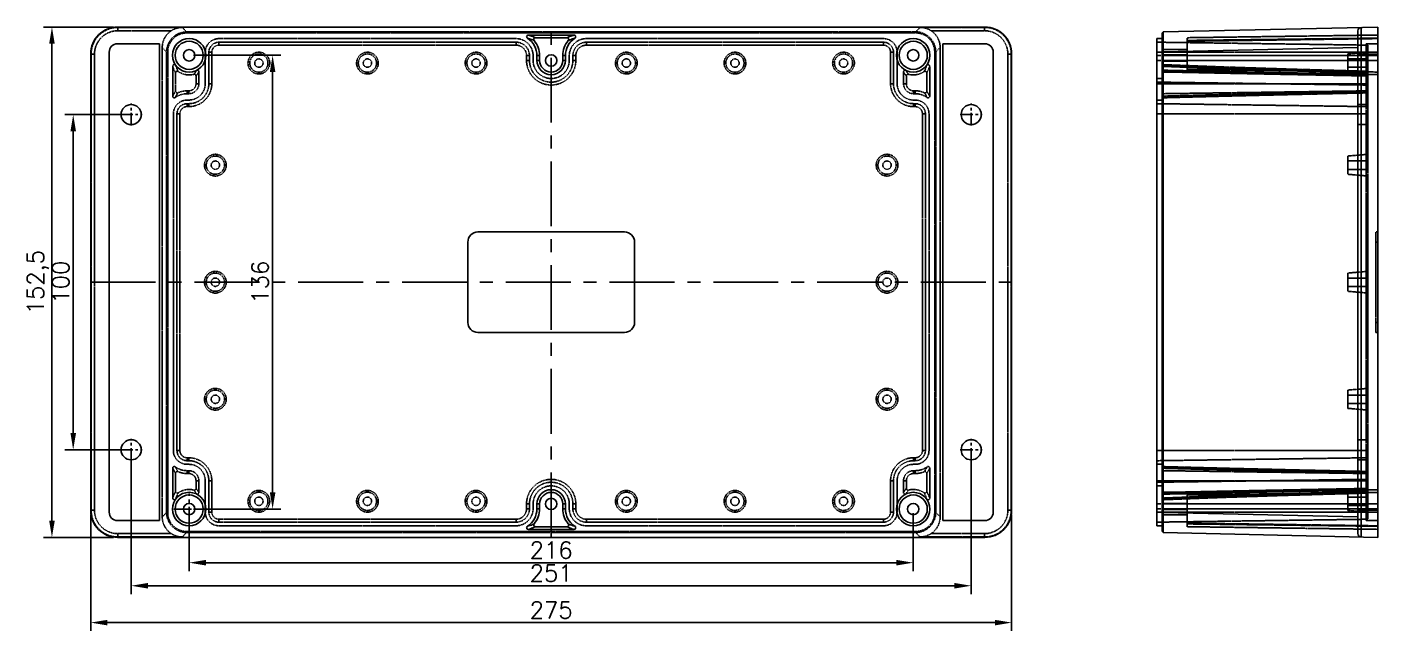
# Model space of a CAD drawing. Header units: millimetres. Extents: x 3202 to 5058, y 576 to 1424.
# Drawn here: x 3202.3 to 3605.8, y 575.5 to 756 of the extents above; entities that cross this region are included whole.
import ezdxf

# ---------------------------------------------------------------- set-up
doc = ezdxf.new("R2010")
doc.units = ezdxf.units.MM
doc.linetypes.add('CENTER', pattern=[50.8, 31.75, -6.35, 6.35, -6.35])
doc.linetypes.add('HIDDEN', pattern=[0.2, 0.1, -0.1])
doc.layers.add('DEFAULT_2', color=8, linetype='HIDDEN')
doc.styles.get("Standard").update_dxf_attribs({"font": 'txt', "bigfont": 'gbcbig.shx'})
doc.dimstyles.new('ISO-25', dxfattribs={"dimtxt": 2.5, "dimasz": 2.5, "dimexe": 1.25, "dimexo": 0.625, "dimtad": 1, "dimtxsty": 'Standard', "dimcen": 2.5, "dimadec": 0, "dimazin": 0, "dimtfac": 1, "dimtmove": 0, "dimatfit": 3, "dimfxl": 1, "dimarcsym": 0})

# ---------------------------------------------------------------- blocks, each defined once
blk = doc.blocks.new('*D27')
at = {"color": 0, "lineweight": -2, "transparency": 16777216}
for p, q in [((3221.33, 610.23), (3221.33, 575.51)), ((3496.33, 610.23), (3496.33, 575.51)), ((3491.33, 578.01), (3226.33, 578.01))]:
    blk.add_line(p, q, dxfattribs=at)
at = {"color": 0, "transparency": 16777216}
for points in [[(3226.33, 578.84), (3226.33, 577.17), (3221.33, 578.01)], [(3491.33, 578.84), (3491.33, 577.17), (3496.33, 578.01)]]:
    blk.add_solid(points, dxfattribs=at)
at = {"layer": 'Defpoints', "color": 0, "transparency": 16777216}
for p in [(3221.33, 611.48), (3496.33, 611.48), (3221.33, 578.01)]:
    blk.add_point(p, dxfattribs=at)
at = {"color": 0, "transparency": 16777216, "insert": (3358.83, 581.76), "char_height": 5, "attachment_point": 5}
blk.add_mtext('275', dxfattribs=at)
blk = doc.blocks.new('*D28')
at = {"color": 0, "lineweight": -2, "transparency": 16777216}
for p, q in [((3228.08, 755.98), (3207.24, 755.98)), ((3209.74, 750.98), (3209.74, 608.48)), ((3228.08, 603.48), (3207.24, 603.48))]:
    blk.add_line(p, q, dxfattribs=at)
at = {"color": 0, "transparency": 16777216}
for points in [[(3208.91, 750.98), (3210.58, 750.98), (3209.74, 755.98)], [(3208.91, 608.48), (3210.58, 608.48), (3209.74, 603.48)]]:
    blk.add_solid(points, dxfattribs=at)
at = {"layer": 'Defpoints', "color": 0, "transparency": 16777216}
for p in [(3229.33, 755.98), (3209.74, 603.48), (3229.33, 603.48)]:
    blk.add_point(p, dxfattribs=at)
at = {"color": 0, "transparency": 16777216, "insert": (3205.58, 679.73), "char_height": 5, "attachment_point": 5, "rotation": 90}
blk.add_mtext('152,5', dxfattribs=at)
blk = doc.blocks.new('*D29')
at = {"color": 0, "lineweight": -2, "transparency": 16777216}
for p, q in [((3232.15, 729.8), (3213.59, 729.8)), ((3216.09, 724.8), (3216.09, 634.65)), ((3232.15, 629.65), (3213.59, 629.65))]:
    blk.add_line(p, q, dxfattribs=at)
at = {"color": 0, "transparency": 16777216}
for points in [[(3215.26, 724.8), (3216.93, 724.8), (3216.09, 729.8)], [(3215.26, 634.65), (3216.93, 634.65), (3216.09, 629.65)]]:
    blk.add_solid(points, dxfattribs=at)
at = {"layer": 'Defpoints', "color": 0, "transparency": 16777216}
for p in [(3233.4, 729.8), (3216.09, 629.65), (3233.4, 629.65)]:
    blk.add_point(p, dxfattribs=at)
at = {"color": 0, "transparency": 16777216, "insert": (3212.34, 679.73), "char_height": 5, "attachment_point": 5, "rotation": 90}
blk.add_mtext('100', dxfattribs=at)
blk = doc.blocks.new('*D30')
at = {"color": 0, "lineweight": -2, "transparency": 16777216}
for p, q in [((3233.4, 628.4), (3233.4, 586.53)), ((3484.27, 628.4), (3484.27, 586.53)), ((3238.4, 589.03), (3479.27, 589.03))]:
    blk.add_line(p, q, dxfattribs=at)
at = {"color": 0, "transparency": 16777216}
for points in [[(3238.4, 589.86), (3238.4, 588.19), (3233.4, 589.03)], [(3479.27, 589.86), (3479.27, 588.19), (3484.27, 589.03)]]:
    blk.add_solid(points, dxfattribs=at)
at = {"layer": 'Defpoints', "color": 0, "transparency": 16777216}
for p in [(3233.4, 629.65), (3484.27, 629.65), (3484.27, 589.03)]:
    blk.add_point(p, dxfattribs=at)
at = {"color": 0, "transparency": 16777216, "insert": (3358.83, 592.78), "char_height": 5, "attachment_point": 5}
blk.add_mtext('251', dxfattribs=at)
blk = doc.blocks.new('*D31')
at = {"color": 0, "lineweight": -2, "transparency": 16777216}
for p, q in [((3250.72, 610.69), (3250.72, 593.42)), ((3466.95, 610.69), (3466.95, 593.42)), ((3255.72, 595.92), (3461.95, 595.92))]:
    blk.add_line(p, q, dxfattribs=at)
at = {"color": 0, "transparency": 16777216}
for points in [[(3255.72, 596.75), (3255.72, 595.08), (3250.72, 595.92)], [(3461.95, 596.75), (3461.95, 595.08), (3466.95, 595.92)]]:
    blk.add_solid(points, dxfattribs=at)
at = {"layer": 'Defpoints', "color": 0, "transparency": 16777216}
for p in [(3250.72, 611.94), (3466.95, 611.94), (3466.95, 595.92)]:
    blk.add_point(p, dxfattribs=at)
at = {"color": 0, "transparency": 16777216, "insert": (3358.83, 599.67), "char_height": 5, "attachment_point": 5}
blk.add_mtext('216', dxfattribs=at)
blk = doc.blocks.new('*D32')
at = {"color": 0, "lineweight": -2, "transparency": 16777216}
for p, q in [((3251.97, 747.52), (3278.14, 747.52)), ((3275.64, 742.52), (3275.64, 616.94)), ((3251.97, 611.94), (3278.14, 611.94))]:
    blk.add_line(p, q, dxfattribs=at)
at = {"color": 0, "transparency": 16777216}
for points in [[(3274.81, 742.52), (3276.48, 742.52), (3275.64, 747.52)], [(3274.81, 616.94), (3276.48, 616.94), (3275.64, 611.94)]]:
    blk.add_solid(points, dxfattribs=at)
at = {"layer": 'Defpoints', "color": 0, "transparency": 16777216}
for p in [(3250.72, 747.52), (3250.72, 611.94), (3275.64, 611.94)]:
    blk.add_point(p, dxfattribs=at)
at = {"color": 0, "transparency": 16777216, "insert": (3271.89, 679.73), "char_height": 5, "attachment_point": 5, "rotation": 90}
blk.add_mtext('136', dxfattribs=at)

msp = doc.modelspace()

# ---------------------------------------------------------------- linework, layer by layer
at = {"color": 7, "linetype": 'Continuous'}
for p, q in [((3229.333, 755.979), (3488.337, 755.979)), ((3605.752, 755.979), (3541.552, 754.522)), ((3541.552, 604.936), (3541.552, 754.522)), ((3599.753, 754.865), (3599.753, 604.593)), ((3605.752, 755.979), (3605.752, 603.479)), ((3241.835, 750.979), (3229.335, 750.979)), ((3241.835, 750.979), (3241.835, 608.479)), ((3352.007, 753.579), (3365.663, 753.579)), ((3354.101, 752.783), (3363.569, 752.783)), ((3488.335, 750.979), (3475.835, 750.979)), ((3475.835, 608.479), (3475.835, 750.979)), ((3539.753, 752.515), (3539.753, 606.943)), ((3539.753, 752.515), (3541.253, 752.515)), ((3541.253, 754.215), (3541.253, 605.243)), ((3541.552, 754.215), (3541.253, 754.215)), ((3221.335, 747.981), (3221.335, 611.477)), ((3226.835, 748.479), (3226.835, 610.979)), ((3354.585, 745.984), (3354.585, 747.415)), ((3355.381, 747.415), (3354.585, 747.415)), ((3355.381, 745.984), (3355.381, 747.415)), ((3362.289, 747.415), (3362.289, 745.984)), ((3363.085, 747.415), (3362.289, 747.415)), ((3363.085, 747.415), (3363.085, 745.984)), ((3490.835, 610.979), (3490.835, 748.479)), ((3496.335, 611.477), (3496.335, 747.981)), ((3541.253, 748.415), (3539.753, 748.415)), ((3541.552, 748.517), (3541.253, 748.517)), ((3541.552, 748.524), (3599.753, 749.844)), ((3600.73, 747.867), (3599.753, 747.867)), ((3600.73, 747.867), (3605.752, 747.981)), ((3600.73, 747.867), (3600.73, 611.591)), ((3354.585, 745.984), (3355.381, 745.984)), ((3362.289, 745.984), (3363.085, 745.984)), ((3539.753, 739.048), (3541.253, 739.048)), ((3539.753, 734.148), (3541.253, 734.148)), ((3541.253, 730.048), (3539.753, 730.048)), ((3336.935, 694.729), (3380.735, 694.729)), ((3333.935, 667.729), (3333.935, 691.729)), ((3383.735, 691.729), (3383.735, 667.729)), ((3380.735, 664.729), (3336.935, 664.729)), ((3539.753, 629.41), (3541.253, 629.41)), ((3541.253, 625.31), (3539.753, 625.31)), ((3541.253, 620.41), (3539.753, 620.41)), ((3355.381, 613.474), (3354.585, 613.474)), ((3354.585, 612.043), (3354.585, 613.474)), ((3355.381, 612.043), (3355.381, 613.474)), ((3363.085, 613.474), (3362.289, 613.474)), ((3362.289, 613.474), (3362.289, 612.043)), ((3363.085, 613.474), (3363.085, 612.043)), ((3354.585, 612.043), (3355.381, 612.043)), ((3362.289, 612.043), (3363.085, 612.043)), ((3539.753, 611.043), (3541.253, 611.043)), ((3541.253, 610.941), (3541.552, 610.941)), ((3599.753, 609.614), (3541.552, 610.934)), ((3599.753, 611.591), (3600.73, 611.591)), ((3605.752, 611.477), (3600.73, 611.591)), ((3229.335, 608.479), (3241.835, 608.479)), ((3365.663, 605.879), (3352.007, 605.879)), ((3363.569, 606.675), (3354.101, 606.675)), ((3475.835, 608.479), (3488.335, 608.479)), ((3541.253, 606.943), (3539.753, 606.943)), ((3541.552, 605.243), (3541.253, 605.243)), ((3488.337, 603.479), (3229.333, 603.479)), ((3541.552, 604.936), (3605.752, 603.479))]:
    msp.add_line(p, q, dxfattribs=at)
at = {"color": 1, "linetype": 'CENTER', "ltscale": 0.12}
for p, q in [((3233.399, 726.504), (3233.399, 733.104)), ((3484.271, 726.504), (3484.271, 733.104)), ((3230.099, 729.804), (3236.699, 729.804)), ((3480.971, 729.804), (3487.571, 729.804)), ((3230.099, 629.653), (3236.699, 629.653)), ((3233.399, 626.353), (3233.399, 632.953)), ((3480.971, 629.653), (3487.571, 629.653)), ((3484.271, 626.353), (3484.271, 632.953))]:
    msp.add_line(p, q, dxfattribs=at)
at = {"color": 1, "linetype": 'CENTER', "ltscale": 0.168163}
for p, q in [((3250.717, 607.316), (3250.717, 616.565)), ((3246.093, 611.94), (3255.342, 611.94))]:
    msp.add_line(p, q, dxfattribs=at)
at = {"color": 7, "linetype": 'Continuous'}
for centre, radius in [((3250.717, 747.518), 5), ((3250.717, 747.518), 4.204), ((3466.953, 747.518), 5), ((3466.953, 747.518), 4.204), ((3250.717, 747.518), 1.7), ((3358.835, 745.984), 1.7), ((3466.953, 747.518), 1.7), ((3233.399, 729.804), 3), ((3484.271, 729.804), 3), ((3233.399, 629.653), 3), ((3484.271, 629.653), 3), ((3250.717, 611.94), 5), ((3250.717, 611.94), 4.204), ((3250.717, 611.94), 1.7), ((3358.835, 613.474), 1.7), ((3466.953, 611.94), 5), ((3466.953, 611.94), 4.204), ((3466.953, 611.94), 1.7)]:
    msp.add_circle(centre, radius, dxfattribs=at)
for centre, radius, start, end in [((3229.332, 747.982), 7.997, 89.994, 180.006), ((3488.338, 747.982), 7.997, 359.994, 90.006), ((3600.753, 754.865), 1, 91.30093, 179.99961), ((3229.335, 748.479), 2.5, 90, 180), ((3348.335, 747.415), 6.25, 0, 57.04222), ((3348.335, 747.415), 7.046, 0, 40.17283), ((3369.335, 747.415), 7.046, 139.82717, 180), ((3369.335, 747.415), 6.25, 122.95779, 180), ((3488.335, 748.479), 2.5, 0, 90), ((3358.835, 745.984), 4.25, 180, 0), ((3358.835, 745.984), 3.454, 180, 0), ((3336.935, 691.729), 3, 90, 180), ((3380.735, 691.729), 3, 0, 90), ((3336.935, 667.729), 3, 180, 270), ((3380.735, 667.729), 3, 270, 0), ((3358.835, 613.474), 4.25, 0, 180), ((3358.835, 613.474), 3.454, 0, 180), ((3229.332, 611.476), 7.997, 179.99395, 270.00605), ((3229.335, 610.979), 2.5, 180, 270), ((3348.335, 612.043), 6.25, 302.95779, 0), ((3348.335, 612.043), 7.046, 319.82717, 0), ((3369.335, 612.043), 7.046, 180, 220.17283), ((3369.335, 612.043), 6.25, 180, 237.04222), ((3488.335, 610.979), 2.5, 270, 0), ((3488.338, 611.476), 7.997, 269.99395, 0.00605), ((3600.753, 604.593), 1, 180.0001, 268.6992)]:
    msp.add_arc(centre, radius, start, end, dxfattribs=at)
for points, knots in [([(3600.73, 755.865), (3600.727, 755.865), (3600.732, 755.844), (3600.725, 755.823), (3600.728, 755.771), (3600.724, 755.671), (3600.724, 755.495), (3600.722, 755.232), (3600.722, 754.898), (3600.721, 754.496), (3600.721, 754.029), (3600.72, 753.294), (3600.721, 752.253), (3600.723, 750.888), (3600.726, 749.407), (3600.728, 748.387), (3600.73, 747.867)], [0, 0, 0, 0, 0.0012218, 0.0048458, 0.0108606, 0.0192514, 0.0430976, 0.0761702, 0.1181188, 0.1685711, 0.2270319, 0.2929284, 0.4444759, 0.6173183, 0.8049884, 1, 1, 1, 1]), ([(3352.007, 753.579), (3351.902, 753.579), (3351.685, 753.508), (3351.494, 753.231), (3351.504, 752.894), (3351.647, 752.716), (3351.735, 752.659)], [0, 0, 0, 0, 0.2501191, 0.5000005, 0.749881, 1, 1, 1, 1]), ([(3351.735, 752.66), (3351.931, 752.607), (3352.603, 752.407), (3353.261, 752.159), (3353.719, 751.961)], [0, 0, 0, 0, 0.2890711, 1, 1, 1, 1]), ([(3352.007, 753.579), (3352.215, 753.517), (3352.927, 753.289), (3353.62, 753.006), (3354.101, 752.783)], [0, 0, 0, 0, 0.2905627, 1, 1, 1, 1]), ([(3353.719, 751.961), (3353.658, 752.032), (3353.577, 752.214), (3353.623, 752.505), (3353.816, 752.728), (3354.007, 752.782), (3354.101, 752.783)], [0, 0, 0, 0, 0.2500871, 0.4999644, 0.7499381, 1, 1, 1, 1]), ([(3365.663, 753.579), (3365.456, 753.516), (3364.745, 753.288), (3364.05, 753.008), (3363.569, 752.783)], [0, 0, 0, 0, 0.2893281, 1, 1, 1, 1]), ([(3363.569, 752.783), (3363.663, 752.782), (3363.854, 752.728), (3364.047, 752.505), (3364.093, 752.214), (3364.012, 752.032), (3363.951, 751.961)], [0, 0, 0, 0, 0.2500629, 0.500037, 0.7499139, 1, 1, 1, 1]), ([(3363.951, 751.961), (3364.092, 752.022), (3364.74, 752.291), (3365.407, 752.516), (3365.935, 752.66)], [0, 0, 0, 0, 0.2190693, 1, 1, 1, 1]), ([(3365.935, 752.659), (3366.023, 752.716), (3366.166, 752.894), (3366.176, 753.231), (3365.984, 753.508), (3365.768, 753.579), (3365.663, 753.579)], [0, 0, 0, 0, 0.2501207, 0.5000017, 0.7498826, 1, 1, 1, 1]), ([(3600.73, 611.591), (3600.728, 611.071), (3600.726, 610.051), (3600.723, 608.57), (3600.721, 607.205), (3600.72, 606.164), (3600.721, 605.428), (3600.721, 604.962), (3600.722, 604.56), (3600.722, 604.225), (3600.724, 603.963), (3600.724, 603.787), (3600.728, 603.687), (3600.725, 603.635), (3600.732, 603.613), (3600.727, 603.593), (3600.73, 603.593)], [0, 0, 0, 0, 0.1950116, 0.3826817, 0.5555242, 0.7070718, 0.7729682, 0.8314291, 0.8818813, 0.92383, 0.9569025, 0.9807487, 0.9891394, 0.9951543, 0.9987782, 1, 1, 1, 1]), ([(3351.735, 606.798), (3351.647, 606.741), (3351.504, 606.564), (3351.494, 606.227), (3351.685, 605.95), (3351.902, 605.879), (3352.007, 605.879)], [0, 0, 0, 0, 0.2501207, 0.5000017, 0.7498826, 1, 1, 1, 1]), ([(3353.719, 607.497), (3353.578, 607.436), (3352.93, 607.167), (3352.263, 606.942), (3351.735, 606.798)], [0, 0, 0, 0, 0.2190693, 1, 1, 1, 1]), ([(3352.007, 605.879), (3352.214, 605.942), (3352.925, 606.17), (3353.62, 606.45), (3354.101, 606.675)], [0, 0, 0, 0, 0.2893281, 1, 1, 1, 1]), ([(3354.101, 606.675), (3354.007, 606.676), (3353.816, 606.73), (3353.623, 606.953), (3353.577, 607.244), (3353.658, 607.426), (3353.719, 607.497)], [0, 0, 0, 0, 0.2500629, 0.500037, 0.7499139, 1, 1, 1, 1]), ([(3363.951, 607.497), (3364.012, 607.426), (3364.093, 607.244), (3364.047, 606.953), (3363.854, 606.73), (3363.663, 606.676), (3363.569, 606.675)], [0, 0, 0, 0, 0.2500871, 0.4999644, 0.7499381, 1, 1, 1, 1]), ([(3365.663, 605.879), (3365.455, 605.941), (3364.743, 606.169), (3364.05, 606.452), (3363.569, 606.675)], [0, 0, 0, 0, 0.2905627, 1, 1, 1, 1]), ([(3365.935, 606.798), (3365.739, 606.851), (3365.067, 607.05), (3364.409, 607.299), (3363.951, 607.497)], [0, 0, 0, 0, 0.2890711, 1, 1, 1, 1]), ([(3365.663, 605.879), (3365.768, 605.879), (3365.984, 605.95), (3366.176, 606.227), (3366.166, 606.564), (3366.023, 606.741), (3365.935, 606.798)], [0, 0, 0, 0, 0.2501191, 0.5000005, 0.749881, 1, 1, 1, 1])]:
    msp.add_open_spline(points, degree=3, knots=knots, dxfattribs=at)
at = {"layer": 'DEFAULT_2', "color": 8, "linetype": 'HIDDEN'}
for p, q in [((3229.333, 755.979), (3229.447, 755.865)), ((3229.447, 754.865), (3229.447, 755.865)), ((3248.647, 755.865), (3229.447, 755.865)), ((3229.447, 754.865), (3245.387, 754.865)), ((3248.647, 755.865), (3249.99, 754.522)), ((3249.99, 754.522), (3467.68, 754.522)), ((3467.68, 754.522), (3469.022, 755.865)), ((3488.223, 755.865), (3469.022, 755.865)), ((3472.283, 754.865), (3488.223, 754.865)), ((3488.223, 755.865), (3488.337, 755.979)), ((3488.223, 755.865), (3488.223, 754.865)), ((3249.997, 754.215), (3467.673, 754.215)), ((3259.623, 752.515), (3348.335, 752.515)), ((3259.623, 750.556), (3259.623, 751.436)), ((3348.335, 751.436), (3259.623, 751.436)), ((3348.335, 750.556), (3259.623, 750.556)), ((3348.335, 751.436), (3348.335, 750.556)), ((3369.335, 752.515), (3458.047, 752.515)), ((3369.335, 750.556), (3369.335, 751.436)), ((3458.047, 751.436), (3369.335, 751.436)), ((3458.047, 750.556), (3369.335, 750.556)), ((3458.047, 751.436), (3458.047, 750.556)), ((3602.753, 750.556), (3539.753, 751.436)), ((3605.752, 753.579), (3548.752, 752.783)), ((3548.752, 742.53), (3548.752, 752.783)), ((3548.752, 751.722), (3605.752, 752.518)), ((3599.753, 752.587), (3605.752, 752.66)), ((3602.253, 608.479), (3602.253, 750.979)), ((3605.752, 750.979), (3602.253, 750.979)), ((3602.753, 750.556), (3602.753, 608.901)), ((3221.449, 747.867), (3221.335, 747.981)), ((3221.449, 747.867), (3221.449, 611.591)), ((3221.449, 747.867), (3222.449, 747.867)), ((3222.449, 611.591), (3222.449, 747.867)), ((3242.671, 749.844), (3242.671, 609.614)), ((3243.992, 748.524), (3242.671, 749.844)), ((3243.992, 610.934), (3243.992, 748.524)), ((3244.299, 610.941), (3244.299, 748.517)), ((3255.523, 739.048), (3255.523, 748.415)), ((3256.602, 748.415), (3256.602, 739.048)), ((3256.602, 748.415), (3257.482, 748.415)), ((3257.482, 748.415), (3257.482, 739.048)), ((3351.476, 745.984), (3351.476, 747.415)), ((3351.476, 747.415), (3352.356, 747.415)), ((3352.356, 745.984), (3352.356, 747.415)), ((3353.435, 747.415), (3353.435, 745.984)), ((3364.235, 745.984), (3364.235, 747.415)), ((3365.314, 747.415), (3365.314, 745.984)), ((3365.314, 747.415), (3366.194, 747.415)), ((3366.194, 747.415), (3366.194, 745.984)), ((3460.188, 748.415), (3461.068, 748.415)), ((3460.188, 739.048), (3460.188, 748.415)), ((3461.068, 739.048), (3461.068, 748.415)), ((3462.147, 748.415), (3462.147, 739.048)), ((3473.371, 748.517), (3473.371, 610.941)), ((3474.999, 749.844), (3473.678, 748.524)), ((3473.678, 748.524), (3473.678, 610.934)), ((3474.999, 609.614), (3474.999, 749.844)), ((3495.221, 747.867), (3496.221, 747.867)), ((3495.221, 747.867), (3495.221, 611.591)), ((3496.335, 747.981), (3496.221, 747.867)), ((3496.221, 611.591), (3496.221, 747.867)), ((3605.752, 747.415), (3539.753, 747.415)), ((3548.752, 749.218), (3541.253, 749.218)), ((3541.253, 748.415), (3602.753, 748.415)), ((3548.752, 747.684), (3541.253, 747.684)), ((3596.753, 747.922), (3602.753, 748.447)), ((3596.753, 747.921), (3596.753, 742.472)), ((3602.753, 746.447), (3596.753, 746.447)), ((3605.752, 748.479), (3602.253, 748.479)), ((3245.799, 744.243), (3245.799, 735.324)), ((3253.623, 739.048), (3253.623, 742.571)), ((3352.356, 745.984), (3351.476, 745.984)), ((3366.194, 745.984), (3365.314, 745.984)), ((3464.047, 742.571), (3464.047, 739.048)), ((3471.871, 735.323), (3471.871, 744.243)), ((3605.752, 745.984), (3539.753, 745.984)), ((3548.752, 745.818), (3541.253, 745.818)), ((3559.616, 744.042), (3541.253, 744.744)), ((3541.253, 744.541), (3541.552, 744.529)), ((3548.752, 744.284), (3541.253, 744.284)), ((3541.253, 744.243), (3541.552, 744.23)), ((3541.253, 743.021), (3541.552, 743.015)), ((3541.552, 742.564), (3541.253, 742.571)), ((3541.253, 742.518), (3602.753, 741.659)), ((3548.509, 742.413), (3541.552, 742.564)), ((3548.752, 743.314), (3605.752, 742.518)), ((3548.752, 742.53), (3605.752, 741.734)), ((3580.45, 743.371), (3559.288, 744.053)), ((3602.753, 742.748), (3579.288, 743.406)), ((3596.751, 742.409), (3597.678, 742.384)), ((3602.753, 743.947), (3596.753, 743.947)), ((3596.753, 742.471), (3602.753, 741.947)), ((3597.678, 742.384), (3599.752, 742.328)), ((3599.752, 742.739), (3602.753, 742.663)), ((3246.657, 742.249), (3246.657, 736.794)), ((3252.764, 739.048), (3252.764, 741.35)), ((3253.623, 739.048), (3252.764, 739.048)), ((3257.482, 739.048), (3256.602, 739.048)), ((3461.068, 739.048), (3460.188, 739.048)), ((3464.905, 739.048), (3464.047, 739.048)), ((3464.905, 741.35), (3464.905, 739.048)), ((3471.012, 736.794), (3471.012, 742.249)), ((3541.253, 740.584), (3539.753, 740.584)), ((3539.753, 739.505), (3602.753, 738.625)), ((3602.753, 739.048), (3541.253, 739.048)), ((3596.743, 741.941), (3599.752, 741.888)), ((3599.752, 742.328), (3602.753, 742.249)), ((3599.752, 741.888), (3602.753, 741.835)), ((3602.753, 741.35), (3599.752, 741.404)), ((3250.099, 736.048), (3250.099, 736.907)), ((3250.099, 736.907), (3250.623, 736.907)), ((3250.099, 736.048), (3250.623, 736.048)), ((3250.623, 736.907), (3250.623, 736.048)), ((3467.047, 736.907), (3467.571, 736.907)), ((3467.047, 736.048), (3467.047, 736.907)), ((3467.047, 736.048), (3467.571, 736.048)), ((3467.571, 736.907), (3467.571, 736.048)), ((3602.753, 736.907), (3541.253, 736.048)), ((3541.552, 735.331), (3541.253, 735.323)), ((3541.553, 734.924), (3541.253, 734.916)), ((3602.753, 736.793), (3599.752, 736.73)), ((3602.753, 736.335), (3599.752, 736.273)), ((3250.099, 734.148), (3250.623, 734.148)), ((3250.099, 732.19), (3250.099, 733.069)), ((3250.623, 733.069), (3250.099, 733.069)), ((3250.623, 732.19), (3250.099, 732.19)), ((3250.623, 733.069), (3250.623, 732.19)), ((3467.047, 734.148), (3467.571, 734.148)), ((3467.571, 733.069), (3467.047, 733.069)), ((3467.047, 732.19), (3467.047, 733.069)), ((3467.571, 732.19), (3467.047, 732.19)), ((3467.571, 733.069), (3467.571, 732.19)), ((3602.753, 732.19), (3539.753, 733.069)), ((3602.253, 732.804), (3599.753, 732.804)), ((3245.999, 629.41), (3245.999, 730.048)), ((3247.078, 730.048), (3247.078, 629.41)), ((3247.078, 730.048), (3247.957, 730.048)), ((3247.957, 730.048), (3247.957, 629.41)), ((3469.712, 730.048), (3470.592, 730.048)), ((3469.712, 629.41), (3469.712, 730.048)), ((3470.592, 629.41), (3470.592, 730.048)), ((3471.671, 730.048), (3471.671, 629.41)), ((3541.253, 730.048), (3602.753, 730.048)), ((3602.253, 726.804), (3599.753, 726.804)), ((3596.753, 717.422), (3602.753, 717.947)), ((3596.753, 717.421), (3596.753, 711.972)), ((3602.753, 715.947), (3596.753, 715.947)), ((3602.753, 713.447), (3596.753, 713.447)), ((3596.753, 711.971), (3602.753, 711.447)), ((3605.752, 694.729), (3605.153, 694.729)), ((3605.153, 664.729), (3605.153, 694.729)), ((3605.752, 691.729), (3605.153, 691.729)), ((3596.753, 682.454), (3602.753, 682.979)), ((3596.753, 682.453), (3596.753, 677.005)), ((3602.753, 680.979), (3596.753, 680.979)), ((3602.753, 678.479), (3596.753, 678.479)), ((3596.753, 677.004), (3602.753, 676.479)), ((3605.752, 667.729), (3605.153, 667.729)), ((3605.153, 664.729), (3605.752, 664.729)), ((3596.753, 647.486), (3602.753, 648.011)), ((3596.753, 647.485), (3596.753, 642.037)), ((3602.753, 646.011), (3596.753, 646.011)), ((3602.753, 643.511), (3596.753, 643.511)), ((3596.753, 642.036), (3602.753, 641.511)), ((3247.957, 629.41), (3247.078, 629.41)), ((3470.592, 629.41), (3469.712, 629.41)), ((3602.753, 629.41), (3541.253, 629.41)), ((3602.253, 632.653), (3599.753, 632.653)), ((3250.099, 626.389), (3250.099, 627.268)), ((3250.099, 627.268), (3250.623, 627.268)), ((3250.099, 626.389), (3250.623, 626.389)), ((3250.623, 627.268), (3250.623, 626.389)), ((3467.047, 627.268), (3467.571, 627.268)), ((3467.047, 626.389), (3467.047, 627.268)), ((3467.047, 626.389), (3467.571, 626.389)), ((3467.571, 627.268), (3467.571, 626.389)), ((3602.753, 627.268), (3539.753, 626.389)), ((3602.253, 626.653), (3599.753, 626.653)), ((3245.799, 624.135), (3245.799, 615.215)), ((3246.657, 622.664), (3246.657, 617.209)), ((3250.623, 625.31), (3250.099, 625.31)), ((3250.099, 622.551), (3250.099, 623.41)), ((3250.623, 623.41), (3250.099, 623.41)), ((3250.623, 622.551), (3250.099, 622.551)), ((3250.623, 623.41), (3250.623, 622.551)), ((3467.571, 625.31), (3467.047, 625.31)), ((3467.571, 623.41), (3467.047, 623.41)), ((3467.047, 622.551), (3467.047, 623.41)), ((3467.571, 622.551), (3467.047, 622.551)), ((3467.571, 623.41), (3467.571, 622.551)), ((3471.012, 617.209), (3471.012, 622.664)), ((3471.871, 615.215), (3471.871, 624.134)), ((3541.253, 624.542), (3541.553, 624.534)), ((3541.552, 624.126), (3541.253, 624.134)), ((3602.753, 622.551), (3541.253, 623.41)), ((3599.752, 623.185), (3602.753, 623.123)), ((3602.753, 622.665), (3599.752, 622.729)), ((3252.764, 618.108), (3252.764, 620.41)), ((3252.764, 620.41), (3253.623, 620.41)), ((3253.623, 616.887), (3253.623, 620.41)), ((3255.523, 611.043), (3255.523, 620.41)), ((3256.602, 620.41), (3256.602, 611.043)), ((3256.602, 620.41), (3257.482, 620.41)), ((3257.482, 620.41), (3257.482, 611.043)), ((3460.188, 620.41), (3461.068, 620.41)), ((3460.188, 611.043), (3460.188, 620.41)), ((3461.068, 611.043), (3461.068, 620.41)), ((3462.147, 620.41), (3462.147, 611.043)), ((3464.047, 620.41), (3464.905, 620.41)), ((3464.047, 620.41), (3464.047, 616.887)), ((3464.905, 620.41), (3464.905, 618.108)), ((3539.753, 619.953), (3602.753, 620.832)), ((3541.253, 618.874), (3539.753, 618.874)), ((3541.253, 620.41), (3602.753, 620.41)), ((3541.253, 616.94), (3602.753, 617.799)), ((3548.752, 616.928), (3605.752, 617.724)), ((3599.752, 617.57), (3596.743, 617.517)), ((3596.753, 616.986), (3602.753, 617.511)), ((3602.753, 618.107), (3599.752, 618.054)), ((3602.753, 617.623), (3599.752, 617.57)), ((3351.476, 613.474), (3352.356, 613.474)), ((3351.476, 612.043), (3351.476, 613.474)), ((3352.356, 612.043), (3352.356, 613.474)), ((3353.435, 613.474), (3353.435, 612.043)), ((3364.235, 612.043), (3364.235, 613.474)), ((3365.314, 613.474), (3366.194, 613.474)), ((3365.314, 613.474), (3365.314, 612.043)), ((3366.194, 613.474), (3366.194, 612.043)), ((3605.752, 613.474), (3539.753, 613.474)), ((3541.552, 616.893), (3541.253, 616.887)), ((3541.552, 616.443), (3541.253, 616.437)), ((3541.253, 614.714), (3559.616, 615.416)), ((3541.253, 615.215), (3541.552, 615.228)), ((3548.752, 615.174), (3541.253, 615.174)), ((3541.552, 614.929), (3541.253, 614.917)), ((3548.752, 613.64), (3541.253, 613.64)), ((3548.555, 617.046), (3541.552, 616.893)), ((3548.752, 616.144), (3605.752, 616.94)), ((3548.752, 606.675), (3548.752, 616.928)), ((3559.288, 615.405), (3580.45, 616.086)), ((3579.288, 616.052), (3602.753, 616.71)), ((3596.751, 617.049), (3597.678, 617.074)), ((3596.753, 616.985), (3596.753, 611.537)), ((3602.753, 615.511), (3596.753, 615.511)), ((3597.678, 617.074), (3599.752, 617.13)), ((3599.752, 617.13), (3602.753, 617.209)), ((3602.753, 616.795), (3599.752, 616.719)), ((3221.335, 611.477), (3221.449, 611.591)), ((3222.449, 611.591), (3221.449, 611.591)), ((3242.671, 609.614), (3243.992, 610.934)), ((3257.482, 611.043), (3256.602, 611.043)), ((3352.356, 612.043), (3351.476, 612.043)), ((3366.194, 612.043), (3365.314, 612.043)), ((3461.068, 611.043), (3460.188, 611.043)), ((3473.678, 610.934), (3474.999, 609.614)), ((3496.221, 611.591), (3495.221, 611.591)), ((3496.221, 611.591), (3496.335, 611.477)), ((3605.752, 612.043), (3539.753, 612.043)), ((3548.752, 611.774), (3541.253, 611.774)), ((3602.753, 611.043), (3541.253, 611.043)), ((3548.752, 610.24), (3541.253, 610.24)), ((3602.753, 613.011), (3596.753, 613.011)), ((3596.753, 611.536), (3602.753, 611.011)), ((3605.752, 610.979), (3602.253, 610.979)), ((3467.673, 605.243), (3249.997, 605.243)), ((3259.623, 608.022), (3259.623, 608.901)), ((3259.623, 608.901), (3348.335, 608.901)), ((3259.623, 608.022), (3348.335, 608.022)), ((3348.335, 606.943), (3259.623, 606.943)), ((3348.335, 608.901), (3348.335, 608.022)), ((3369.335, 608.901), (3458.047, 608.901)), ((3369.335, 608.022), (3369.335, 608.901)), ((3369.335, 608.022), (3458.047, 608.022)), ((3458.047, 606.943), (3369.335, 606.943)), ((3458.047, 608.901), (3458.047, 608.022)), ((3602.753, 608.901), (3539.753, 608.022)), ((3548.752, 607.736), (3605.752, 606.94)), ((3605.752, 605.879), (3548.752, 606.675)), ((3605.752, 606.798), (3599.753, 606.87)), ((3605.752, 608.479), (3602.253, 608.479)), ((3229.447, 603.593), (3229.333, 603.479)), ((3229.447, 603.593), (3229.447, 604.593)), ((3245.387, 604.593), (3229.447, 604.593)), ((3229.447, 603.593), (3248.647, 603.593)), ((3249.99, 604.936), (3248.647, 603.593)), ((3467.68, 604.936), (3249.99, 604.936)), ((3469.022, 603.593), (3467.68, 604.936)), ((3469.022, 603.593), (3488.223, 603.593)), ((3488.223, 604.593), (3472.283, 604.593)), ((3488.223, 604.593), (3488.223, 603.593)), ((3488.337, 603.479), (3488.223, 603.593))]:
    msp.add_line(p, q, dxfattribs=at)
at = {"layer": 'DEFAULT_2', "color": 1, "linetype": 'CENTER', "ltscale": 0.61}
for p, q in [((3358.835, 603.479), (3358.835, 755.979)), ((3221.335, 679.729), (3496.335, 679.729))]:
    msp.add_line(p, q, dxfattribs=at)
at = {"layer": 'DEFAULT_2', "color": 8, "linetype": 'HIDDEN'}
for points in [[(3602.753, 741.85), (3580.449, 742.262), (3559.617, 742.677), (3541.253, 743.071)], [(3541.253, 734.822), (3559.617, 735.301), (3580.45, 735.801), (3602.753, 736.294)], [(3602.753, 623.164), (3580.45, 623.657), (3559.617, 624.157), (3541.253, 624.636)], [(3541.253, 616.387), (3559.617, 616.781), (3580.449, 617.195), (3602.753, 617.608)]]:
    msp.add_lwpolyline(points, dxfattribs=at)
for centre, radius in [((3271.531, 745.197), 3.25), ((3271.531, 745.197), 2.725), ((3271.531, 745.197), 1.25), ((3303.957, 745.197), 3.25), ((3303.957, 745.197), 2.725), ((3303.957, 745.197), 1.25), ((3336.393, 745.197), 3.25), ((3336.393, 745.197), 2.725), ((3336.393, 745.197), 1.25), ((3381.277, 745.197), 3.25), ((3381.277, 745.197), 2.725), ((3381.277, 745.197), 1.25), ((3413.713, 745.197), 3.25), ((3413.713, 745.197), 2.725), ((3413.713, 745.197), 1.25), ((3446.139, 745.197), 3.25), ((3446.139, 745.197), 2.725), ((3446.139, 745.197), 1.25), ((3258.538, 714.697), 3.25), ((3258.538, 714.697), 2.725), ((3258.538, 714.697), 1.25), ((3459.132, 714.697), 3.25), ((3459.132, 714.697), 2.725), ((3459.132, 714.697), 1.25), ((3258.538, 679.729), 3.25), ((3258.538, 679.729), 2.725), ((3459.132, 679.729), 3.25), ((3459.132, 679.729), 2.725), ((3258.538, 679.729), 1.25), ((3459.132, 679.729), 1.25), ((3258.538, 644.761), 3.25), ((3258.538, 644.761), 2.725), ((3258.538, 644.761), 1.25), ((3459.132, 644.761), 3.25), ((3459.132, 644.761), 2.725), ((3459.132, 644.761), 1.25), ((3271.531, 614.261), 3.25), ((3303.957, 614.261), 3.25), ((3336.393, 614.261), 3.25), ((3381.277, 614.261), 3.25), ((3413.713, 614.261), 3.25), ((3446.139, 614.261), 3.25), ((3271.531, 614.261), 2.725), ((3271.531, 614.261), 1.25), ((3303.957, 614.261), 2.725), ((3303.957, 614.261), 1.25), ((3336.393, 614.261), 2.725), ((3336.393, 614.261), 1.25), ((3381.277, 614.261), 2.725), ((3381.277, 614.261), 1.25), ((3413.713, 614.261), 2.725), ((3413.713, 614.261), 1.25), ((3446.139, 614.261), 2.725), ((3446.139, 614.261), 1.25)]:
    msp.add_circle(centre, radius, dxfattribs=at)
for centre, radius, start, end in [((3229.447, 747.867), 7.998, 89.99927, 180.00073), ((3229.446, 747.868), 6.997, 89.99301, 180.00695), ((3249.99, 748.524), 5.998, 89.99296, 180.00704), ((3467.68, 748.524), 5.998, 359.99294, 90.00706), ((3488.223, 747.867), 7.998, 359.99929, 90.00071), ((3488.224, 747.868), 6.997, 359.99301, 90.00695), ((3249.997, 748.517), 5.698, 89.99338, 180.00662), ((3259.623, 748.415), 4.1, 90, 180), ((3259.623, 748.415), 3.021, 90, 180), ((3259.623, 748.415), 2.141, 90, 180), ((3348.335, 747.415), 5.1, 0, 90), ((3348.335, 747.415), 4.021, 0, 90), ((3348.335, 747.415), 3.141, 0, 90), ((3369.335, 747.415), 5.1, 90, 180), ((3369.335, 747.415), 4.021, 90, 180), ((3369.335, 747.415), 3.141, 90, 180), ((3458.047, 748.415), 4.1, 0, 90), ((3458.047, 748.415), 3.021, 0, 90), ((3458.047, 748.415), 2.141, 0, 90), ((3467.673, 748.517), 5.698, 359.99338, 90.00662), ((3250.717, 747.518), 5.859, 235.95449, 284.08169), ((3358.835, 745.984), 7.359, 180, 0), ((3358.835, 745.984), 6.479, 180, 0), ((3358.835, 745.984), 5.4, 180, 0), ((3466.953, 747.518), 5.859, 255.91835, 304.04545), ((3878.165, 16612.064), 15872.619, 268.7837476, 269.0057871), ((3850.099, 14752.763), 14013.595, 268.7371545, 268.9886522), ((3633.563, 2936.086), 2193.786, 267.596228, 267.784084), ((3870.444, 16229.823), 15490.3, 268.7834009, 268.9875789), ((3856.552, 15083.527), 14344.422, 268.7694928, 268.9742153), ((3704.587, 4877.301), 4136.298, 267.84069, 268.506082), ((3250.623, 739.048), 6.859, 270, 360), ((3250.623, 739.048), 5.979, 270, 360), ((3250.623, 739.048), 4.9, 270, 0), ((3250.623, 739.048), 3, 270, 0), ((3250.623, 739.048), 2.141, 270, 0), ((3467.047, 739.048), 6.859, 180, 270), ((3467.047, 739.048), 5.979, 180, 270), ((3467.047, 739.048), 4.9, 180, 270), ((3467.047, 739.048), 3, 180, 270), ((3467.047, 739.048), 2.141, 179.99999, 270), ((3250.099, 730.048), 6, 90, 125.77644), ((3250.099, 730.048), 6.859, 90, 113.55948), ((3467.571, 730.048), 6.859, 66.44052, 90), ((3467.571, 730.048), 6, 54.2236, 90), ((3831.114, -10109.938), 10849.135, 91.2060989, 91.530982), ((3839.752, -10866.376), 11605.131, 91.1701751, 91.4738883), ((3827.227, -9943.196), 10682.348, 91.2201727, 91.5324241), ((3836.208, -10721.337), 11460.049, 91.1822697, 91.4733252), ((3250.099, 730.048), 4.1, 90, 180), ((3250.099, 730.048), 3.021, 90, 180), ((3250.099, 730.048), 2.141, 90, 180), ((3467.571, 730.048), 4.1, 0, 90), ((3467.571, 730.048), 3.021, 0, 90), ((3467.571, 730.048), 2.141, 0, 90), ((3250.099, 629.41), 4.1, 180, 270), ((3250.099, 629.41), 3.021, 180, 270), ((3250.099, 629.41), 2.141, 180, 270), ((3467.571, 629.41), 4.1, 270, 0), ((3467.571, 629.41), 3.021, 270, 0), ((3467.571, 629.41), 2.141, 270, 0), ((3250.623, 620.41), 6.859, 0, 90), ((3250.623, 620.41), 5.979, 0, 90), ((3467.047, 620.41), 6.859, 90, 180), ((3467.047, 620.41), 5.979, 90, 180), ((3250.099, 629.41), 6, 234.22361, 270), ((3250.099, 629.41), 6.859, 246.44052, 270), ((3250.623, 620.41), 4.9, 0, 90), ((3250.623, 620.41), 3, 360, 90), ((3250.623, 620.41), 2.141, 359.99999, 90), ((3467.047, 620.41), 4.9, 90, 180), ((3467.047, 620.41), 3, 90, 180), ((3467.047, 620.41), 2.141, 90, 180), ((3467.571, 629.41), 6, 270, 305.77644), ((3467.571, 629.41), 6.859, 270, 293.55948), ((3839.717, 12224.14), 11603.437, 268.5260715, 268.829829), ((3827.227, 11302.656), 10682.35, 268.4659663, 268.795922), ((3830.402, 11440.405), 10820.135, 268.4702761, 268.7785511), ((3836.237, 12082.209), 11461.464, 268.5267096, 268.8177292), ((3250.717, 611.94), 5.859, 75.91835, 124.04545), ((3358.835, 613.474), 7.359, 0, 180), ((3358.835, 613.474), 6.479, 0, 180), ((3358.835, 613.474), 5.4, 0, 180), ((3466.953, 611.94), 5.859, 55.95448, 104.08169), ((3855.635, -13675.824), 14296.169, 91.0135491, 91.2600758), ((3878.177, -15253.285), 15873.298, 90.9942137, 91.2162437), ((3870.459, -14871.15), 15491.085, 91.0124273, 91.2165949), ((3850.098, -13393.3), 14013.591, 91.0236156, 91.2329823), ((3633.524, -1575.624), 2192.781, 92.21591, 92.403853), ((3704.585, -3517.759), 4136.213, 91.493909, 92.159315), ((3229.447, 611.591), 7.998, 179.99927, 270.00073), ((3229.446, 611.59), 6.997, 179.99306, 270.0069), ((3249.99, 610.934), 5.998, 179.99296, 270.00704), ((3249.997, 610.94), 5.698, 179.99338, 270.00662), ((3259.623, 611.043), 4.1, 180, 270), ((3259.623, 611.043), 3.021, 180, 270), ((3259.623, 611.043), 2.141, 180, 270), ((3348.335, 612.043), 5.1, 270, 0), ((3348.335, 612.043), 4.021, 270, 0), ((3348.335, 612.043), 3.141, 270, 0), ((3369.335, 612.043), 5.1, 180, 270), ((3369.335, 612.043), 4.021, 180, 270), ((3369.335, 612.043), 3.141, 180, 270), ((3458.047, 611.043), 4.1, 270, 0), ((3458.047, 611.043), 3.021, 270, 0), ((3458.047, 611.043), 2.141, 270, 0), ((3467.673, 610.94), 5.698, 269.99338, 0.00662), ((3467.68, 610.934), 5.998, 269.99294, 0.00706), ((3488.223, 611.591), 7.998, 269.99929, 0.00071), ((3488.224, 611.59), 6.997, 269.99306, 0.0069)]:
    msp.add_arc(centre, radius, start, end, dxfattribs=at)
for centre, major_axis, start_param, end_param in [((3248.673, 749.841), (-4.245, 4.245), -0.2063314, 0.7851408), ((3468.997, 749.841), (4.245, 4.245), -0.7851408, 0.2063314), ((3248.673, 609.617), (4.245, 4.245), -3.9267335, -2.9352612), ((3468.997, 609.617), (-4.245, 4.245), -3.3479241, -2.3564518)]:
    msp.add_ellipse(centre, major_axis=major_axis, ratio=0.9994854, start_param=start_param, end_param=end_param, dxfattribs=at)
for points, knots in [([(3248.647, 755.865), (3248.087, 755.86), (3246.935, 755.684), (3245.879, 755.187), (3245.387, 754.865)], [0, 0, 0, 0, 0.4881224, 1, 1, 1, 1]), ([(3472.283, 754.865), (3471.791, 755.187), (3470.735, 755.684), (3469.583, 755.86), (3469.022, 755.865)], [0, 0, 0, 0, 0.5118677, 1, 1, 1, 1]), ([(3600.73, 747.867), (3600.728, 748.387), (3600.726, 749.407), (3600.723, 750.888), (3600.721, 752.253), (3600.72, 753.294), (3600.721, 754.029), (3600.721, 754.496), (3600.722, 754.898), (3600.722, 755.232), (3600.724, 755.495), (3600.724, 755.671), (3600.728, 755.771), (3600.725, 755.823), (3600.732, 755.844), (3600.727, 755.865), (3600.73, 755.865)], [0, 0, 0, 0, 0.1950116, 0.3826818, 0.5555242, 0.7070718, 0.7729682, 0.8314291, 0.8818814, 0.92383, 0.9569025, 0.9807487, 0.9891395, 0.9951543, 0.9987782, 1, 1, 1, 1]), ([(3245.799, 744.243), (3245.798, 744.345), (3245.866, 744.556), (3246.132, 744.749), (3246.46, 744.752), (3246.639, 744.623), (3246.7, 744.54)], [0, 0, 0, 0, 0.2501139, 0.5000004, 0.749886, 1, 1, 1, 1]), ([(3245.799, 744.243), (3245.865, 744.042), (3246.111, 743.361), (3246.417, 742.702), (3246.657, 742.249)], [0, 0, 0, 0, 0.2915113, 1, 1, 1, 1]), ([(3246.657, 742.249), (3246.658, 742.338), (3246.707, 742.52), (3246.911, 742.712), (3247.185, 742.773), (3247.364, 742.713), (3247.437, 742.663)], [0, 0, 0, 0, 0.2500401, 0.5000485, 0.7499334, 1, 1, 1, 1]), ([(3246.7, 744.541), (3246.755, 744.354), (3246.964, 743.714), (3247.227, 743.093), (3247.437, 742.663)], [0, 0, 0, 0, 0.2891807, 1, 1, 1, 1]), ([(3252.143, 741.835), (3252.208, 741.926), (3252.478, 742.311), (3252.728, 742.71), (3252.905, 743.021)], [0, 0, 0, 0, 0.2386029, 1, 1, 1, 1]), ([(3252.764, 741.35), (3252.837, 741.443), (3253.14, 741.838), (3253.42, 742.25), (3253.623, 742.571)], [0, 0, 0, 0, 0.2365574, 1, 1, 1, 1]), ([(3252.905, 743.021), (3253.05, 743.092), (3253.44, 743.078), (3253.624, 742.733), (3253.623, 742.572)], [0, 0, 0, 0, 0.5000006, 1, 1, 1, 1]), ([(3464.047, 742.572), (3464.046, 742.733), (3464.23, 743.078), (3464.62, 743.092), (3464.765, 743.021)], [0, 0, 0, 0, 0.4999995, 1, 1, 1, 1]), ([(3464.905, 741.351), (3464.833, 741.443), (3464.53, 741.838), (3464.25, 742.25), (3464.047, 742.571)], [0, 0, 0, 0, 0.2362731, 1, 1, 1, 1]), ([(3464.765, 743.021), (3464.826, 742.914), (3465.064, 742.508), (3465.325, 742.116), (3465.527, 741.835)], [0, 0, 0, 0, 0.2629655, 1, 1, 1, 1]), ([(3470.233, 742.663), (3470.298, 742.796), (3470.583, 743.405), (3470.82, 744.037), (3470.97, 744.541)], [0, 0, 0, 0, 0.2194731, 1, 1, 1, 1]), ([(3470.233, 742.663), (3470.306, 742.713), (3470.485, 742.773), (3470.758, 742.712), (3470.963, 742.52), (3471.012, 742.338), (3471.012, 742.249)], [0, 0, 0, 0, 0.2500671, 0.4999518, 0.7499601, 1, 1, 1, 1]), ([(3470.97, 744.54), (3471.03, 744.623), (3471.21, 744.752), (3471.538, 744.749), (3471.804, 744.556), (3471.871, 744.345), (3471.871, 744.243)], [0, 0, 0, 0, 0.2501155, 0.5000016, 0.7498876, 1, 1, 1, 1]), ([(3471.871, 744.243), (3471.805, 744.042), (3471.559, 743.361), (3471.253, 742.702), (3471.012, 742.249)], [0, 0, 0, 0, 0.2915106, 1, 1, 1, 1]), ([(3602.753, 742.663), (3592.501, 742.921), (3571.999, 743.472), (3551.499, 744.139), (3541.253, 744.541)], [0, 0, 0, 0, 0.5000074, 1, 1, 1, 1]), ([(3541.253, 744.243), (3551.499, 743.811), (3571.998, 743.097), (3592.501, 742.519), (3602.753, 742.249)], [0, 0, 0, 0, 0.4999995, 1, 1, 1, 1]), ([(3541.552, 744.529), (3551.25, 744.15), (3570.649, 743.515), (3590.051, 742.986), (3599.752, 742.739)], [0, 0, 0, 0, 0.4999928, 1, 1, 1, 1]), ([(3252.764, 741.35), (3252.763, 741.496), (3252.62, 741.805), (3252.285, 741.871), (3252.143, 741.835)], [0, 0, 0, 0, 0.4999996, 1, 1, 1, 1]), ([(3465.527, 741.835), (3465.385, 741.871), (3465.05, 741.805), (3464.907, 741.496), (3464.905, 741.35)], [0, 0, 0, 0, 0.5000006, 1, 1, 1, 1]), ([(3246.591, 734.916), (3246.45, 734.814), (3246.018, 734.772), (3245.798, 735.148), (3245.799, 735.322)], [0, 0, 0, 0, 0.500009, 1, 1, 1, 1]), ([(3246.657, 736.793), (3246.584, 736.683), (3246.278, 736.205), (3246, 735.709), (3245.799, 735.324)], [0, 0, 0, 0, 0.2335825, 1, 1, 1, 1]), ([(3247.357, 736.335), (3247.291, 736.227), (3247.017, 735.765), (3246.766, 735.288), (3246.591, 734.916)], [0, 0, 0, 0, 0.2352856, 1, 1, 1, 1]), ([(3246.657, 736.794), (3246.659, 736.635), (3246.832, 736.297), (3247.212, 736.272), (3247.357, 736.335)], [0, 0, 0, 0, 0.4999999, 1, 1, 1, 1]), ([(3470.313, 736.335), (3470.458, 736.272), (3470.838, 736.297), (3471.011, 736.635), (3471.012, 736.794)], [0, 0, 0, 0, 0.5000001, 1, 1, 1, 1]), ([(3471.079, 734.916), (3471.018, 735.046), (3470.781, 735.529), (3470.518, 735.999), (3470.313, 736.335)], [0, 0, 0, 0, 0.2668998, 1, 1, 1, 1]), ([(3471.012, 736.793), (3471.086, 736.683), (3471.392, 736.205), (3471.67, 735.709), (3471.871, 735.323)], [0, 0, 0, 0, 0.2333063, 1, 1, 1, 1]), ([(3471.871, 735.322), (3471.872, 735.148), (3471.652, 734.772), (3471.22, 734.814), (3471.079, 734.916)], [0, 0, 0, 0, 0.4999941, 1, 1, 1, 1]), ([(3245.799, 624.136), (3245.798, 624.31), (3246.018, 624.685), (3246.45, 624.644), (3246.591, 624.542)], [0, 0, 0, 0, 0.4999941, 1, 1, 1, 1]), ([(3246.657, 622.665), (3246.584, 622.775), (3246.278, 623.253), (3246, 623.749), (3245.799, 624.135)], [0, 0, 0, 0, 0.2333063, 1, 1, 1, 1]), ([(3246.591, 624.542), (3246.652, 624.412), (3246.888, 623.929), (3247.152, 623.459), (3247.357, 623.123)], [0, 0, 0, 0, 0.2668998, 1, 1, 1, 1]), ([(3247.357, 623.123), (3247.212, 623.186), (3246.832, 623.161), (3246.659, 622.823), (3246.657, 622.664)], [0, 0, 0, 0, 0.5000001, 1, 1, 1, 1]), ([(3470.313, 623.123), (3470.379, 623.231), (3470.653, 623.693), (3470.904, 624.17), (3471.079, 624.542)], [0, 0, 0, 0, 0.2352856, 1, 1, 1, 1]), ([(3471.012, 622.664), (3471.011, 622.823), (3470.838, 623.161), (3470.458, 623.186), (3470.313, 623.123)], [0, 0, 0, 0, 0.4999999, 1, 1, 1, 1]), ([(3471.012, 622.665), (3471.086, 622.775), (3471.392, 623.253), (3471.67, 623.749), (3471.871, 624.134)], [0, 0, 0, 0, 0.2335825, 1, 1, 1, 1]), ([(3471.079, 624.542), (3471.22, 624.644), (3471.652, 624.685), (3471.872, 624.31), (3471.871, 624.136)], [0, 0, 0, 0, 0.500009, 1, 1, 1, 1]), ([(3252.143, 617.623), (3252.285, 617.587), (3252.62, 617.653), (3252.763, 617.962), (3252.764, 618.108)], [0, 0, 0, 0, 0.5000006, 1, 1, 1, 1]), ([(3252.905, 616.437), (3252.844, 616.544), (3252.606, 616.95), (3252.345, 617.342), (3252.143, 617.623)], [0, 0, 0, 0, 0.2629655, 1, 1, 1, 1]), ([(3252.764, 618.107), (3252.837, 618.015), (3253.14, 617.62), (3253.42, 617.208), (3253.623, 616.887)], [0, 0, 0, 0, 0.2362731, 1, 1, 1, 1]), ([(3464.905, 618.108), (3464.833, 618.015), (3464.53, 617.62), (3464.25, 617.208), (3464.047, 616.887)], [0, 0, 0, 0, 0.2365574, 1, 1, 1, 1]), ([(3465.527, 617.623), (3465.462, 617.532), (3465.192, 617.147), (3464.942, 616.748), (3464.765, 616.437)], [0, 0, 0, 0, 0.2386029, 1, 1, 1, 1]), ([(3464.905, 618.108), (3464.907, 617.962), (3465.05, 617.653), (3465.385, 617.587), (3465.527, 617.623)], [0, 0, 0, 0, 0.4999996, 1, 1, 1, 1]), ([(3246.7, 614.918), (3246.639, 614.835), (3246.46, 614.706), (3246.132, 614.709), (3245.866, 614.901), (3245.798, 615.112), (3245.799, 615.215)], [0, 0, 0, 0, 0.2501155, 0.5000016, 0.7498876, 1, 1, 1, 1]), ([(3245.799, 615.215), (3245.865, 615.416), (3246.111, 616.097), (3246.417, 616.756), (3246.657, 617.209)], [0, 0, 0, 0, 0.2915106, 1, 1, 1, 1]), ([(3247.437, 616.795), (3247.364, 616.745), (3247.185, 616.685), (3246.911, 616.746), (3246.707, 616.938), (3246.658, 617.12), (3246.657, 617.209)], [0, 0, 0, 0, 0.2500671, 0.4999518, 0.7499601, 1, 1, 1, 1]), ([(3247.437, 616.795), (3247.372, 616.662), (3247.087, 616.053), (3246.85, 615.421), (3246.7, 614.917)], [0, 0, 0, 0, 0.2194731, 1, 1, 1, 1]), ([(3253.623, 616.886), (3253.624, 616.725), (3253.44, 616.379), (3253.05, 616.366), (3252.905, 616.437)], [0, 0, 0, 0, 0.4999998, 1, 1, 1, 1]), ([(3464.765, 616.437), (3464.62, 616.366), (3464.23, 616.379), (3464.046, 616.725), (3464.047, 616.886)], [0, 0, 0, 0, 0.5000004, 1, 1, 1, 1]), ([(3471.012, 617.209), (3471.012, 617.12), (3470.963, 616.938), (3470.758, 616.746), (3470.485, 616.685), (3470.306, 616.745), (3470.233, 616.795)], [0, 0, 0, 0, 0.2500401, 0.5000485, 0.7499334, 1, 1, 1, 1]), ([(3470.97, 614.917), (3470.914, 615.104), (3470.706, 615.744), (3470.443, 616.365), (3470.233, 616.795)], [0, 0, 0, 0, 0.2891807, 1, 1, 1, 1]), ([(3471.871, 615.215), (3471.871, 615.112), (3471.804, 614.901), (3471.538, 614.709), (3471.21, 614.706), (3471.03, 614.835), (3470.97, 614.918)], [0, 0, 0, 0, 0.2501139, 0.5000004, 0.749886, 1, 1, 1, 1]), ([(3471.871, 615.215), (3471.805, 615.416), (3471.559, 616.097), (3471.253, 616.756), (3471.012, 617.209)], [0, 0, 0, 0, 0.2915113, 1, 1, 1, 1]), ([(3541.253, 615.215), (3551.499, 615.647), (3571.998, 616.361), (3592.501, 616.939), (3602.753, 617.209)], [0, 0, 0, 0, 0.4999995, 1, 1, 1, 1]), ([(3541.253, 614.917), (3551.499, 615.319), (3571.999, 615.986), (3592.501, 616.537), (3602.753, 616.795)], [0, 0, 0, 0, 0.4999926, 1, 1, 1, 1]), ([(3599.752, 616.719), (3590.051, 616.472), (3570.649, 615.943), (3551.25, 615.308), (3541.552, 614.929)], [0, 0, 0, 0, 0.5000072, 1, 1, 1, 1]), ([(3600.73, 603.593), (3600.727, 603.593), (3600.732, 603.613), (3600.725, 603.635), (3600.728, 603.687), (3600.724, 603.787), (3600.724, 603.963), (3600.722, 604.225), (3600.722, 604.56), (3600.721, 604.962), (3600.721, 605.428), (3600.72, 606.164), (3600.721, 607.205), (3600.723, 608.57), (3600.726, 610.051), (3600.728, 611.071), (3600.73, 611.591)], [0, 0, 0, 0, 0.0012218, 0.0048458, 0.0108606, 0.0192514, 0.0430977, 0.0761702, 0.1181188, 0.1685711, 0.2270319, 0.2929284, 0.4444759, 0.6173183, 0.8049884, 1, 1, 1, 1]), ([(3245.387, 604.593), (3245.879, 604.271), (3246.934, 603.774), (3248.087, 603.598), (3248.647, 603.593)], [0, 0, 0, 0, 0.5118677, 1, 1, 1, 1]), ([(3469.022, 603.593), (3469.583, 603.598), (3470.735, 603.774), (3471.791, 604.271), (3472.283, 604.593)], [0, 0, 0, 0, 0.4881224, 1, 1, 1, 1])]:
    msp.add_open_spline(points, degree=3, knots=knots, dxfattribs=at)
for points in [[(3605.752, 752.66), (3586.752, 752.431), (3567.752, 752.197), (3548.752, 751.961)], [(3548.752, 751.961), (3565.753, 752.173), (3582.753, 752.382), (3599.753, 752.587)], [(3548.752, 607.497), (3567.752, 607.26), (3586.752, 607.027), (3605.752, 606.798)]]:
    msp.add_open_spline(points, degree=3, dxfattribs=at)

# ---------------------------------------------------------------- dimensions: what is measured, and where the dimension line sits
dim = msp.add_linear_dim(base=(3209.743, 603.479), p1=(3229.333, 755.979), p2=(3229.333, 603.479), angle=90, dimstyle='ISO-25', override={"dimscale": 2})
dim.commit()
dim.dimension.update_dxf_attribs({"geometry": '*D28', "text_midpoint": (3205.576, 679.729)})
for base, p1, p2, text, picture, middle in [((3275.645, 611.94), (3250.717, 747.518), (3250.717, 611.94), '136', '*D32', (3271.895, 679.729)), ((3216.094, 629.653), (3233.399, 729.804), (3233.399, 629.653), '100', '*D29', (3212.344, 679.729))]:
    dim = msp.add_linear_dim(base=base, p1=p1, p2=p2, angle=90, text=text, dimstyle='ISO-25', override={"dimscale": 2})
    dim.commit()
    dim.dimension.update_dxf_attribs({"geometry": picture, "text_midpoint": middle})
for base, p1, p2, text, picture, middle in [((3484.271, 589.026), (3233.399, 629.653), (3484.271, 629.653), '251', '*D30', (3358.835, 592.776)), ((3466.953, 595.916), (3250.717, 611.94), (3466.953, 611.94), '216', '*D31', (3358.835, 599.666))]:
    dim = msp.add_linear_dim(base=base, p1=p1, p2=p2, text=text, dimstyle='ISO-25', override={"dimscale": 2})
    dim.commit()
    dim.dimension.update_dxf_attribs({"geometry": picture, "text_midpoint": middle})
dim = msp.add_linear_dim(base=(3221.335, 578.006), p1=(3496.335, 611.477), p2=(3221.335, 611.477), dimstyle='ISO-25', override={"dimscale": 2})
dim.commit()
dim.dimension.update_dxf_attribs({"geometry": '*D27', "text_midpoint": (3358.835, 581.756)})

doc.saveas('drawing.dxf')
